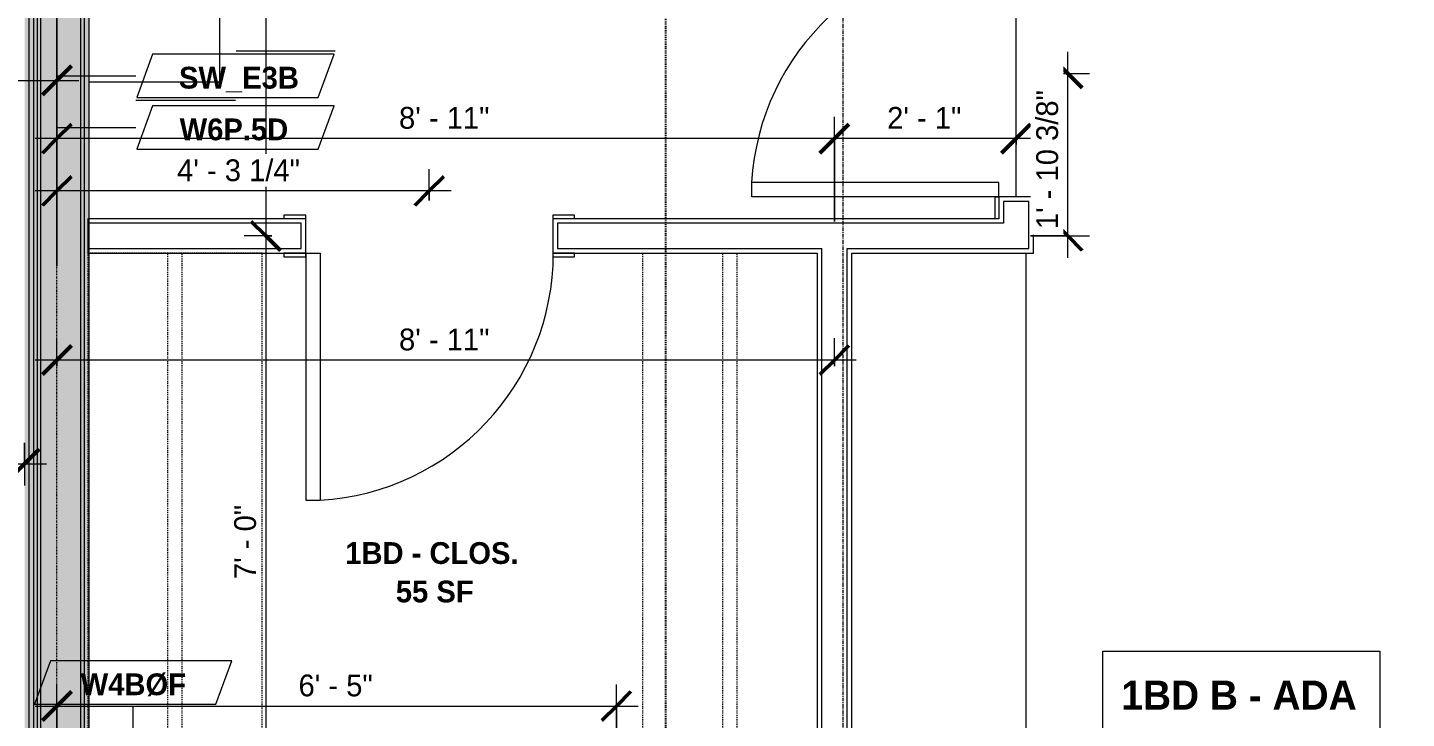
# Model space of a CAD drawing. Header units: inches. Extents: x -4058 to -1781, y 9814 to 12264.
# Drawn here: x -2939.6 to -2749.8, y 11872.3 to 11967.4 of the extents above; entities that cross this region are included whole.
import ezdxf

# ---------------------------------------------------------------- set-up
doc = ezdxf.new("R2010")
doc.units = ezdxf.units.IN
doc.header["$MEASUREMENT"] = 0
for name, pattern in [('Aligning Line 1_8_', [0.25, 0.125, -0.125]), ('Dash', [0.25, 0.125, -0.125]), ('Dash 3_32_', [0.1875, 0.09375, -0.09375]), ('Dash_2_', [0.25, 0.125, -0.125]), ('Grid Line 1_2_', [0.875, 0.5, -0.125, 0.125, -0.125])]:
    doc.linetypes.add(name, pattern=pattern)
for name, color, linetype, lineweight in [('0-1', 7, 'Continuous', 5), ('A-ANNO-DIMS', 211, 'Continuous', 9), ('A-ANNO-DIMS-32', 211, 'Continuous', 9), ('A-AREA-IDEN', 2, 'Continuous', 9), ('A-DETL-1', 90, 'Dash 3_32_', 9), ('A-DOOR-2', 31, 'Continuous', 9), ('A-FLOR-2', 192, 'Continuous', 9), ('A-WALL-1', 7, 'Continuous', 9), ('A-WALL-2', 113, 'Continuous', 9), ('A-WALL-IDEN', 211, 'Continuous', 9), ('G-ANNO-SYMB', 111, 'Aligning Line 1_8_', 9), ('I-FURN', 30, 'Continuous', 9), ('I-WALL-1', 1, 'Continuous', 18), ('I-WALL-2', 10, 'Continuous', 5), ('I-WALL-3', 7, 'Continuous', 9), ('Q-CASE', 31, 'Continuous', 9), ('Q-CASE-HDLN', 31, 'Dash', 9), ('S-GRID-1', 1, 'Grid Line 1_2_', 9)]:
    doc.layers.add(name, color=color, linetype=linetype, lineweight=lineweight)
doc.layers.add('0-4', color=250, linetype='Dash_2_')
doc.styles.add('Century Gothic', font='ufonts.com_century-gothic.ttf', dxfattribs={"height": 3})
doc.styles.add('Century Gothic_B', font='GOTHICB.TTF', dxfattribs={"height": 3})
doc.styles.add('Century Gothic_B_1', font='GOTHICB.TTF', dxfattribs={"height": 4})
doc.dimstyles.new('MARKETING_DIMENSION', dxfattribs={"dimscale": 12, "dimtxt": 3.132505, "dimasz": 0.333333, "dimexe": 0.25, "dimexo": 0.166667, "dimgap": 0.041667, "dimtad": 1, "dimdec": 4, "dimrnd": 0.0625, "dimzin": 3, "dimdsep": 46, "dimlunit": 4, "dimtxsty": 'Century Gothic', "dimblk1": 'OBLIQUE', "dimblk2": 'OBLIQUE', "dimsah": 1, "dimcen": 0.09, "dimdle": 0.25, "dimazin": 0, "dimtfac": 1, "dimtdec": 4, "dimtix": 1, "dimtmove": 0, "dimatfit": 3, "dimfxl": 1, "dimtvp": 1, "dimtfill": 1, "dimfrac": 2, "dimtolj": 1, "dimtzin": 0, "dimarcsym": 2})
doc.dimstyles.new('THE_DIMENSION_STRING_5', dxfattribs={"dimscale": 12, "dimtxt": 3.132505, "dimasz": 0.333333, "dimexe": 0.25, "dimexo": 0.166667, "dimgap": 0.041667, "dimtad": 1, "dimdec": 4, "dimrnd": 0.0625, "dimzin": 3, "dimdsep": 46, "dimlunit": 4, "dimtxsty": 'Century Gothic', "dimblk1": 'OBLIQUE', "dimblk2": 'OBLIQUE', "dimsah": 1, "dimcen": 0.09, "dimdle": 0.25, "dimazin": 0, "dimtfac": 1, "dimtdec": 4, "dimtix": 1, "dimtmove": 0, "dimatfit": 3, "dimfxl": 1, "dimtvp": 1, "dimtfill": 1, "dimfrac": 2, "dimtolj": 1, "dimtzin": 0, "dimarcsym": 2})

# ---------------------------------------------------------------- blocks, each defined once
blk = doc.blocks.new('CTR - 1st Phase - Common Walls_rvt-1-UNITS PLANS - 3RD FLOOR')
at = {"layer": 'I-WALL-1'}
blk.add_hatch(color=256, dxfattribs=at).paths.add_polyline_path([(-2939.34, 11725.36), (-2939.34, 12110.34), (-2939.96, 12110.34), (-2939.96, 11725.36)], flags=0)
at = {"layer": 'I-WALL-2'}
for points in [[(-2938.71, 11724.74), (-2938.71, 12110.34), (-2939.34, 12110.34), (-2939.34, 11724.74)], [(-2938.71, 11724.74), (-2938.21, 11724.74), (-2938.21, 12110.34), (-2938.71, 12110.34), (-2938.71, 11725.36)], [(-2938.21, 11724.74), (-2937.71, 11724.74), (-2937.71, 12110.34), (-2938.21, 12110.34), (-2938.21, 11725.36)], [(-2937.71, 11724.74), (-2932.21, 11724.74), (-2932.21, 12110.34), (-2937.71, 12110.34), (-2937.71, 11725.36)], [(-2932.21, 11724.74), (-2931.71, 11724.74), (-2931.71, 12110.34), (-2932.21, 12110.34), (-2932.21, 11725.36)], [(-2931.09, 11725.36), (-2931.09, 12110.34), (-2931.71, 12110.34), (-2931.71, 11725.36)]]:
    blk.add_hatch(color=256, dxfattribs=at).paths.add_polyline_path(points, flags=0)
at = {"layer": 'A-WALL-1'}
for p, q in [((-2939.34, 11725.36), (-2939.34, 12110.34)), ((-2938.71, 11725.36), (-2938.71, 12110.34)), ((-2938.21, 11725.36), (-2938.21, 12110.34)), ((-2937.71, 11725.36), (-2937.71, 12110.34)), ((-2932.21, 11725.36), (-2932.21, 12110.34)), ((-2931.71, 11725.36), (-2931.71, 12110.34))]:
    blk.add_line(p, q, dxfattribs=at)
at = {"layer": 'I-WALL-3'}
blk.add_line((-2931.09, 11763.86), (-2931.09, 12110.34), dxfattribs=at)
blk = doc.blocks.new('SWING - SINGLE - FLUSH - SWING - FLUSH - 2-10 x 6-8 - PRIVACY-4202132-UNITS PLANS - 3RD FLOOR')
at = {"layer": 'A-DOOR-2'}
for p, q in [((-20, 2.37), (-20, 2.87)), ((-20, 2.87), (-17, 2.87)), ((-17, 2.37), (-20, 2.37)), ((-17, 2.87), (-17, 2.37)), ((17, 2.37), (17, 2.87)), ((17, 2.87), (20, 2.87)), ((20, 2.37), (17, 2.37)), ((20, 2.87), (20, 2.37)), ((-20, -2.38), (-17, -2.38)), ((-20, -2.88), (-20, -2.38)), ((-17, -2.88), (-20, -2.88)), ((-17, -2.38), (-17, -2.88)), ((15, -2.38), (15, -36.38)), ((17, -2.38), (15, -2.38)), ((17, -2.38), (17, -36.38)), ((17, -2.38), (20, -2.38)), ((17, -2.88), (17, -2.38)), ((20, -2.88), (17, -2.88)), ((20, -2.38), (20, -2.88)), ((17, -36.38), (15, -36.38))]:
    blk.add_line(p, q, dxfattribs=at)
blk.add_arc((17, -2.38), 34.07, 180, 266.6343, dxfattribs=at)
blk = doc.blocks.new('OD_CW_Closet - OD_CW_Closet-3890321-UNITS PLANS - 3RD FLOOR')
at = {"layer": 'Q-CASE-HDLN'}
for p, q in [((79.99, 24), (0.74, 24)), ((0.74, 24), (0.74, 0)), ((79.99, 0), (79.99, 24)), ((0.74, 13), (79.99, 13)), ((0.74, 11), (79.99, 11)), ((0.74, 0), (79.99, 0))]:
    blk.add_line(p, q, dxfattribs=at)
blk = doc.blocks.new('SWING - SINGLE - FLUSH - SWING - FLUSH - 2-10 x 6-8 - PRIVACY-4202129-UNITS PLANS - 3RD FLOOR')
at = {"layer": 'A-DOOR-2'}
for p, q in [((15, 2.37), (15, 36.38)), ((17, 36.38), (15, 36.38)), ((17, 2.37), (17, 36.38)), ((-17, 2.87), (-20, 2.87)), ((-20, 2.87), (-20, 2.37)), ((-20, 2.37), (-17, 2.37)), ((-17, 2.37), (-17, 2.87)), ((17, 2.37), (15, 2.37)), ((20, 2.87), (17, 2.87)), ((17, 2.87), (17, 2.37)), ((17, 2.37), (20, 2.37)), ((20, 2.37), (20, 2.87)), ((-17, -2.38), (-20, -2.38)), ((-20, -2.38), (-20, -2.88)), ((-20, -2.88), (-17, -2.88)), ((-17, -2.88), (-17, -2.38)), ((20, -2.38), (17, -2.38)), ((17, -2.38), (17, -2.88)), ((17, -2.88), (20, -2.88)), ((20, -2.88), (20, -2.38))]:
    blk.add_line(p, q, dxfattribs=at)
blk.add_arc((17, 2.37), 34.07, 93.3657, 180, dxfattribs=at)
blk = doc.blocks.new('Table-Night Stand - 18_ x 18_ x 24_-V21-UNITS PLANS - 3RD FLOOR')
at = {"layer": 'I-FURN'}
for p, q in [((0.15, 18), (0.15, 0)), ((0.15, 0), (18.15, 0))]:
    blk.add_line(p, q, dxfattribs=at)
blk = doc.blocks.new('OD_CW_Closet - OD_CW_Closet-3890322-UNITS PLANS - 3RD FLOOR')
at = {"layer": 'Q-CASE-HDLN'}
for p, q in [((0.74, -24), (0.74, 0)), ((0.74, 0), (79.99, 0)), ((79.99, 0), (79.99, -24)), ((0.74, -11), (79.99, -11)), ((0.74, -13), (79.99, -13)), ((79.99, -24), (0.74, -24))]:
    blk.add_line(p, q, dxfattribs=at)
blk = doc.blocks.new('Casework 5 - Casework 1-4243507-UNITS PLANS - 3RD FLOOR')
at = {"layer": 'Q-CASE'}
blk.add_line((-2802.15, 11813.11), (-2802.15, 11936.36), dxfattribs=at)
blk = doc.blocks.new('Wall Tag - Shear Wall-3956451-UNITS PLANS - 3RD FLOOR')
at = {"layer": 'A-WALL-IDEN'}
for p, q in [((-0.3561, 0.0937), (-0.4244, -0.0937)), ((0.4244, 0.0937), (-0.3561, 0.0937)), ((0.4291, 0.1068), (0.0033, 0.1068)), ((0.3561, -0.0937), (0.4244, 0.0937)), ((0, -0.1068), (-0.4291, -0.1068)), ((-0.4244, -0.0937), (0.3561, -0.0937))]:
    blk.add_line(p, q, dxfattribs=at)
blk = doc.blocks.new('Wall Tag - Arch Wall-3956453-UNITS PLANS - 3RD FLOOR')
at = {"layer": 'A-WALL-IDEN'}
for p, q in [((-0.3561, 0.0937), (-0.4244, -0.0937)), ((0.4244, 0.0937), (-0.3561, 0.0937)), ((0.3561, -0.0937), (0.4244, 0.0937)), ((-0.4244, -0.0937), (0.3561, -0.0937))]:
    blk.add_line(p, q, dxfattribs=at)
blk = doc.blocks.new('DIMBLOCK1004-UNITS PLANS - 3RD FLOOR')
at = {"layer": 'A-ANNO-DIMS-32'}
for p, q in [((-2496.63, 12113.34), (-2496.63, 11935.74)), ((-2828.26, 12110.34), (-2493.63, 12110.34)), ((-2496.63, 12110.34), (-2828.26, 12110.34)), ((-2508.1, 11938.74), (-2493.63, 11938.74)), ((-2496.63, 11938.74), (-2508.1, 11938.74))]:
    blk.add_line(p, q, dxfattribs=at)
at = {"layer": 'A-ANNO-DIMS-32', "lineweight": 50}
for p, q in [((-2496.63, 12110.34), (-2498.63, 12112.34)), ((-2496.63, 12110.34), (-2494.63, 12108.34)), ((-2496.63, 11938.74), (-2498.63, 11940.74)), ((-2496.63, 11938.74), (-2494.63, 11936.74))]:
    blk.add_line(p, q, dxfattribs=at)
at = {"layer": 'A-ANNO-DIMS-32', "color": 0, "insert": (-2500.97, 12014.3), "char_height": 3, "width": 24.5827, "attachment_point": 1, "rotation": 90, "line_spacing_factor": 0.984502, "style": 'Century Gothic', "bg_fill": 3, "box_fill_scale": 1.25, "bg_fill_color": 256, "bg_fill_true_color": 13158600, "bg_fill_transparency": 0}
blk.add_mtext('14\' - 3 5/8"', dxfattribs=at)
blk = doc.blocks.new('_Oblique')
at = {"color": 0, "linetype": 'ByBlock', "lineweight": -2}
blk.add_line((-0.5, -0.5), (0.5, 0.5), dxfattribs=at)
blk = doc.blocks.new('DIMBLOCK1245-UNITS PLANS - 3RD FLOOR')
at = {"layer": 'A-ANNO-DIMS-32'}
for p, q in [((-2935.52, 11855.74), (-2935.52, 11876.99)), ((-2858.52, 11856.74), (-2858.52, 11876.99)), ((-2938.52, 11873.99), (-2855.52, 11873.99)), ((-2935.52, 11873.99), (-2935.52, 11855.74)), ((-2858.52, 11873.99), (-2858.52, 11856.74))]:
    blk.add_line(p, q, dxfattribs=at)
at = {"layer": 'A-ANNO-DIMS-32', "lineweight": 50}
for p, q in [((-2935.52, 11873.99), (-2933.52, 11875.99)), ((-2858.52, 11873.99), (-2856.52, 11875.99)), ((-2935.52, 11873.99), (-2937.52, 11871.99)), ((-2858.52, 11873.99), (-2860.52, 11871.99))]:
    blk.add_line(p, q, dxfattribs=at)
at = {"layer": 'A-ANNO-DIMS-32', "color": 0, "insert": (-2902.27, 11878.34), "char_height": 3, "width": 12.5897, "attachment_point": 1, "line_spacing_factor": 0.984502, "style": 'Century Gothic', "bg_fill": 3, "box_fill_scale": 1.25, "bg_fill_color": 256, "bg_fill_true_color": 13158600, "bg_fill_transparency": 0}
blk.add_mtext('6\' - 5"', dxfattribs=at)
blk = doc.blocks.new('DIMBLOCK1293-UNITS PLANS - 3RD FLOOR')
at = {"layer": 'A-ANNO-DIMS-32'}
for p, q in [((-3049.4, 11955.24), (-3049.4, 11963.16)), ((-3049.4, 11960.16), (-2932.52, 11960.16)), ((-3049.4, 11960.16), (-3049.4, 11955.24)), ((-2935.52, 11960.98), (-2935.52, 11957.16)), ((-2935.52, 11960.16), (-2935.52, 11960.98))]:
    blk.add_line(p, q, dxfattribs=at)
at = {"layer": 'A-ANNO-DIMS-32', "lineweight": 50}
for p, q in [((-3049.4, 11960.16), (-3047.4, 11962.16)), ((-2935.52, 11960.16), (-2933.52, 11962.16)), ((-3049.4, 11960.16), (-3051.4, 11958.16)), ((-2935.52, 11960.16), (-2937.52, 11958.16))]:
    blk.add_line(p, q, dxfattribs=at)
at = {"layer": 'A-ANNO-DIMS-32', "color": 0, "insert": (-3001.54, 11964.5), "char_height": 3, "width": 21.7784, "attachment_point": 1, "line_spacing_factor": 0.984502, "style": 'Century Gothic', "bg_fill": 3, "box_fill_scale": 1.25, "bg_fill_color": 256, "bg_fill_true_color": 13158600, "bg_fill_transparency": 0}
blk.add_mtext('9\' - 5 7/8"', dxfattribs=at)
blk = doc.blocks.new('DIMBLOCK1407-UNITS PLANS - 3RD FLOOR')
at = {"layer": 'A-ANNO-DIMS-32'}
for p, q in [((-3046.02, 11911.49), (-3046.02, 11904.36)), ((-3046.02, 11907.36), (-3046.02, 11911.49)), ((-2939.96, 11910.24), (-2939.96, 11904.36)), ((-2939.96, 11907.36), (-2939.96, 11910.24)), ((-3049.02, 11907.36), (-2936.96, 11907.36))]:
    blk.add_line(p, q, dxfattribs=at)
at = {"layer": 'A-ANNO-DIMS-32', "lineweight": 50}
for p, q in [((-3046.02, 11907.36), (-3044.02, 11909.36)), ((-2939.96, 11907.36), (-2937.96, 11909.36)), ((-3046.02, 11907.36), (-3048.02, 11905.36)), ((-2939.96, 11907.36), (-2941.96, 11905.36))]:
    blk.add_line(p, q, dxfattribs=at)
at = {"layer": 'A-ANNO-DIMS-32', "color": 0, "insert": (-3019.32, 11911.71), "char_height": 3, "width": 63.1871, "attachment_point": 1, "line_spacing_factor": 0.984502, "style": 'Century Gothic', "bg_fill": 3, "box_fill_scale": 1.25, "bg_fill_color": 256, "bg_fill_true_color": 13158600, "bg_fill_transparency": 0}
blk.add_mtext('OPEN CLERESTORY ABOVE', dxfattribs=at)
blk = doc.blocks.new('DIMBLOCK1461-UNITS PLANS - 3RD FLOOR')
at = {"layer": 'A-ANNO-DIMS-32'}
for p, q in [((-2906.77, 12113.33), (-2906.77, 11938.74)), ((-2908.52, 12110.33), (-2903.77, 12110.33)), ((-2906.77, 12110.33), (-2908.52, 12110.33)), ((-2905.94, 11938.74), (-2909.77, 11938.74)), ((-2906.77, 11938.74), (-2905.94, 11938.74))]:
    blk.add_line(p, q, dxfattribs=at)
at = {"layer": 'A-ANNO-DIMS-32', "lineweight": 50}
for p, q in [((-2906.77, 12110.33), (-2908.77, 12112.33)), ((-2906.77, 12110.33), (-2904.77, 12108.33)), ((-2906.77, 11938.74), (-2908.77, 11940.74)), ((-2906.77, 11938.74), (-2904.77, 11936.74))]:
    blk.add_line(p, q, dxfattribs=at)
at = {"layer": 'A-ANNO-DIMS-32', "color": 0, "insert": (-2911.12, 12014.29), "char_height": 3, "width": 24.5827, "attachment_point": 1, "rotation": 90, "line_spacing_factor": 0.984502, "style": 'Century Gothic', "bg_fill": 3, "box_fill_scale": 1.25, "bg_fill_color": 256, "bg_fill_true_color": 13158600, "bg_fill_transparency": 0}
blk.add_mtext('14\' - 3 5/8"', dxfattribs=at)
blk = doc.blocks.new('DIMBLOCK1462-UNITS PLANS - 3RD FLOOR')
at = {"layer": 'A-ANNO-DIMS-32', "lineweight": 50}
for p, q in [((-2906.77, 11938.74), (-2908.77, 11940.74)), ((-2906.77, 11938.74), (-2904.77, 11936.74)), ((-2906.77, 11854.74), (-2908.77, 11856.74)), ((-2906.77, 11854.74), (-2904.77, 11852.74))]:
    blk.add_line(p, q, dxfattribs=at)
at = {"layer": 'A-ANNO-DIMS-32'}
for p, q in [((-2905.94, 11938.74), (-2909.77, 11938.74)), ((-2906.77, 11938.74), (-2906.77, 11851.74)), ((-2906.77, 11938.74), (-2905.94, 11938.74)), ((-2905.94, 11854.74), (-2909.77, 11854.74)), ((-2906.77, 11854.74), (-2905.94, 11854.74))]:
    blk.add_line(p, q, dxfattribs=at)
at = {"layer": 'A-ANNO-DIMS-32', "color": 0, "insert": (-2911.12, 11891.49), "char_height": 3, "width": 12.5897, "attachment_point": 1, "rotation": 90, "line_spacing_factor": 0.984502, "style": 'Century Gothic', "bg_fill": 3, "box_fill_scale": 1.25, "bg_fill_color": 256, "bg_fill_true_color": 13158600, "bg_fill_transparency": 0}
blk.add_mtext('7\' - 0"', dxfattribs=at)
blk = doc.blocks.new('DIMBLOCK1463-UNITS PLANS - 3RD FLOOR')
at = {"layer": 'A-ANNO-DIMS-32'}
for p, q in [((-2828.52, 11940.74), (-2828.52, 11955.15)), ((-2803.52, 11951.32), (-2803.52, 11955.15)), ((-2800.52, 11952.15), (-2828.52, 11952.15)), ((-2828.52, 11952.15), (-2828.52, 11940.74)), ((-2803.52, 11952.15), (-2803.52, 11951.32))]:
    blk.add_line(p, q, dxfattribs=at)
at = {"layer": 'A-ANNO-DIMS-32', "lineweight": 50}
for p, q in [((-2828.52, 11952.15), (-2826.52, 11954.15)), ((-2803.52, 11952.15), (-2801.52, 11954.15)), ((-2828.52, 11952.15), (-2830.52, 11950.15)), ((-2803.52, 11952.15), (-2805.52, 11950.15))]:
    blk.add_line(p, q, dxfattribs=at)
at = {"layer": 'A-ANNO-DIMS-32', "color": 0, "insert": (-2821.27, 11956.5), "char_height": 3, "width": 12.5897, "attachment_point": 1, "line_spacing_factor": 0.984502, "style": 'Century Gothic', "bg_fill": 3, "box_fill_scale": 1.25, "bg_fill_color": 256, "bg_fill_true_color": 13158600, "bg_fill_transparency": 0}
blk.add_mtext('2\' - 1"', dxfattribs=at)
blk = doc.blocks.new('DIMBLOCK1464-UNITS PLANS - 3RD FLOOR')
at = {"layer": 'A-ANNO-DIMS-32'}
for p, q in [((-2935.52, 11934.58), (-2935.52, 11955.15)), ((-2828.52, 11940.74), (-2828.52, 11955.15)), ((-2828.52, 11952.15), (-2938.52, 11952.15)), ((-2935.52, 11952.15), (-2935.52, 11934.58)), ((-2828.52, 11952.15), (-2828.52, 11940.74))]:
    blk.add_line(p, q, dxfattribs=at)
at = {"layer": 'A-ANNO-DIMS-32', "lineweight": 50}
for p, q in [((-2935.52, 11952.15), (-2933.52, 11954.15)), ((-2828.52, 11952.15), (-2826.52, 11954.15)), ((-2935.52, 11952.15), (-2937.52, 11950.15)), ((-2828.52, 11952.15), (-2830.52, 11950.15))]:
    blk.add_line(p, q, dxfattribs=at)
at = {"layer": 'A-ANNO-DIMS-32', "color": 0, "insert": (-2888.44, 11956.5), "char_height": 3, "width": 15.394, "attachment_point": 1, "line_spacing_factor": 0.984502, "style": 'Century Gothic', "bg_fill": 3, "box_fill_scale": 1.25, "bg_fill_color": 256, "bg_fill_true_color": 13158600, "bg_fill_transparency": 0}
blk.add_mtext('8\' - 11"', dxfattribs=at)
blk = doc.blocks.new('DIMBLOCK1465-UNITS PLANS - 3RD FLOOR')
at = {"layer": 'A-ANNO-DIMS-32'}
for p, q in [((-2796.41, 11935.74), (-2796.41, 11964.11)), ((-2798.65, 11961.11), (-2793.41, 11961.11)), ((-2796.41, 11961.11), (-2798.65, 11961.11)), ((-2801.52, 11938.74), (-2793.41, 11938.74)), ((-2796.41, 11938.74), (-2801.52, 11938.74))]:
    blk.add_line(p, q, dxfattribs=at)
at = {"layer": 'A-ANNO-DIMS-32', "lineweight": 50}
for p, q in [((-2796.41, 11961.11), (-2798.41, 11963.11)), ((-2796.41, 11961.11), (-2794.41, 11959.11)), ((-2796.41, 11938.74), (-2798.41, 11940.74)), ((-2796.41, 11938.74), (-2794.41, 11936.74))]:
    blk.add_line(p, q, dxfattribs=at)
at = {"layer": 'A-ANNO-DIMS-32', "color": 0, "insert": (-2800.75, 11939.68), "char_height": 3, "width": 24.5827, "attachment_point": 1, "rotation": 90, "line_spacing_factor": 0.984502, "style": 'Century Gothic', "bg_fill": 3, "box_fill_scale": 1.25, "bg_fill_color": 256, "bg_fill_true_color": 13158600, "bg_fill_transparency": 0}
blk.add_mtext('1\' - 10 3/8"', dxfattribs=at)
blk = doc.blocks.new('DIMBLOCK1466-UNITS PLANS - 3RD FLOOR')
at = {"layer": 'A-ANNO-DIMS-32'}
for p, q in [((-2935.52, 11934.58), (-2935.52, 11947.93)), ((-2884.28, 11943.61), (-2884.28, 11947.93)), ((-2881.28, 11944.93), (-2938.52, 11944.93)), ((-2935.52, 11944.93), (-2935.52, 11934.58)), ((-2884.28, 11944.93), (-2884.28, 11943.61))]:
    blk.add_line(p, q, dxfattribs=at)
at = {"layer": 'A-ANNO-DIMS-32', "lineweight": 50}
for p, q in [((-2935.52, 11944.93), (-2933.52, 11946.93)), ((-2884.28, 11944.93), (-2882.28, 11946.93)), ((-2935.52, 11944.93), (-2937.52, 11942.93)), ((-2884.28, 11944.93), (-2886.28, 11942.93))]:
    blk.add_line(p, q, dxfattribs=at)
at = {"layer": 'A-ANNO-DIMS-32', "color": 0, "insert": (-2918.98, 11949.28), "char_height": 3, "width": 21.7784, "attachment_point": 1, "line_spacing_factor": 0.984502, "style": 'Century Gothic', "bg_fill": 3, "box_fill_scale": 1.25, "bg_fill_color": 256, "bg_fill_true_color": 13158600, "bg_fill_transparency": 0}
blk.add_mtext('4\' - 3 1/4"', dxfattribs=at)
blk = doc.blocks.new('DIMBLOCK1467-UNITS PLANS - 3RD FLOOR')
at = {"layer": 'A-ANNO-DIMS-32'}
for p, q in [((-2935.52, 11934.58), (-2935.52, 11998.29)), ((-2803.52, 11996.12), (-2803.52, 11992.29)), ((-2803.52, 11995.29), (-2803.52, 11996.12)), ((-2938.52, 11995.29), (-2800.52, 11995.29)), ((-2935.52, 11995.29), (-2935.52, 11934.58))]:
    blk.add_line(p, q, dxfattribs=at)
at = {"layer": 'A-ANNO-DIMS-32', "lineweight": 50}
for p, q in [((-2935.52, 11995.29), (-2933.52, 11997.29)), ((-2803.52, 11995.29), (-2801.52, 11997.29)), ((-2935.52, 11995.29), (-2937.52, 11993.29)), ((-2803.52, 11995.29), (-2805.52, 11993.29))]:
    blk.add_line(p, q, dxfattribs=at)
at = {"layer": 'A-ANNO-DIMS-32', "color": 0, "insert": (-2875.94, 11999.63), "char_height": 3, "width": 15.394, "attachment_point": 1, "line_spacing_factor": 0.984502, "style": 'Century Gothic', "bg_fill": 3, "box_fill_scale": 1.25, "bg_fill_color": 256, "bg_fill_true_color": 13158600, "bg_fill_transparency": 0}
blk.add_mtext('11\' - 0"', dxfattribs=at)
blk = doc.blocks.new('DIMBLOCK1481-UNITS PLANS - 3RD FLOOR')
at = {"layer": 'A-ANNO-DIMS-32'}
for p, q in [((-2935.52, 11920.81), (-2935.52, 11924.64)), ((-2828.52, 11920.81), (-2828.52, 11924.64)), ((-2825.52, 11921.64), (-2938.52, 11921.64)), ((-2935.52, 11921.64), (-2935.52, 11920.81)), ((-2828.52, 11921.64), (-2828.52, 11920.81))]:
    blk.add_line(p, q, dxfattribs=at)
at = {"layer": 'A-ANNO-DIMS-32', "lineweight": 50}
for p, q in [((-2935.52, 11921.64), (-2933.52, 11923.64)), ((-2828.52, 11921.64), (-2826.52, 11923.64)), ((-2935.52, 11921.64), (-2937.52, 11919.64)), ((-2828.52, 11921.64), (-2830.52, 11919.64))]:
    blk.add_line(p, q, dxfattribs=at)
at = {"layer": 'A-ANNO-DIMS-32', "color": 0, "insert": (-2888.44, 11925.98), "char_height": 3, "width": 15.394, "attachment_point": 1, "line_spacing_factor": 0.984502, "style": 'Century Gothic', "bg_fill": 3, "box_fill_scale": 1.25, "bg_fill_color": 256, "bg_fill_true_color": 13158600, "bg_fill_transparency": 0}
blk.add_mtext('8\' - 11"', dxfattribs=at)

msp = doc.modelspace()

# ---------------------------------------------------------------- linework, layer by layer
at = {"layer": '0-4'}
msp.add_line((-2851.7738, 12122.87704), (-2851.7738, 11241.72163), dxfattribs=at)
at = {"layer": 'A-AREA-IDEN', "flags": 128}
msp.add_lwpolyline([(-2791.60263, 11881.56474), (-2753.47475, 11881.56474), (-2753.47475, 11863.1156), (-2791.60263, 11863.1156)], close=True, dxfattribs=at)
at = {"layer": 'A-DETL-1'}
for p, q in [((-2935.52374, 11725.3644), (-2935.52374, 12079.3644)), ((-2935.52374, 11902.35522), (-2935.52374, 11932.58481))]:
    msp.add_line(p, q, dxfattribs=at)
at = {"layer": 'A-FLOR-2'}
msp.add_line((-2803.52374, 11944.1144), (-2803.52374, 11978.1144), dxfattribs=at)
at = {"layer": 'A-WALL-2'}
for p, q in [((-2805.89874, 11944.1144), (-2805.89874, 11941.1144)), ((-2801.14874, 11944.1144), (-2805.89874, 11944.1144)), ((-2805.27374, 11943.4894), (-2805.27374, 11940.4894)), ((-2801.77374, 11943.4894), (-2805.27374, 11943.4894)), ((-2801.77374, 11936.9894), (-2801.77374, 11943.4894)), ((-2801.14874, 11936.3644), (-2801.14874, 11944.1144)), ((-2901.27833, 11941.1144), (-2931.27374, 11941.1144)), ((-2931.27374, 11941.1144), (-2931.27374, 11936.3644)), ((-2901.27833, 11936.3644), (-2901.27833, 11941.1144)), ((-2805.89874, 11941.1144), (-2867.27833, 11941.1144)), ((-2867.27833, 11941.1144), (-2867.27833, 11936.3644)), ((-2901.90333, 11940.4894), (-2931.27374, 11940.4894)), ((-2901.90333, 11936.9894), (-2901.90333, 11940.4894)), ((-2866.65333, 11940.4894), (-2866.65333, 11936.9894)), ((-2805.27374, 11940.4894), (-2866.65333, 11940.4894)), ((-2931.27374, 11936.9894), (-2901.90333, 11936.9894)), ((-2866.65333, 11936.9894), (-2830.27374, 11936.9894)), ((-2830.27374, 11856.4894), (-2830.27374, 11936.9894)), ((-2826.77374, 11936.9894), (-2801.77374, 11936.9894)), ((-2826.77374, 11856.4894), (-2826.77374, 11936.9894)), ((-2931.27374, 11936.3644), (-2901.27833, 11936.3644)), ((-2867.27833, 11936.3644), (-2830.89874, 11936.3644)), ((-2830.89874, 11936.3644), (-2830.89874, 11857.1144)), ((-2826.14874, 11936.3644), (-2801.14874, 11936.3644)), ((-2826.14874, 11857.1144), (-2826.14874, 11936.3644))]:
    msp.add_line(p, q, dxfattribs=at)
at = {"layer": 'A-WALL-IDEN'}
for p, q in [((-2935.52374, 11960.78425), (-2924.68058, 11960.78425)), ((-2935.52374, 11953.66357), (-2924.68058, 11953.66357)), ((-2925.02446, 11854.7394), (-2925.02446, 11873.82927))]:
    msp.add_line(p, q, dxfattribs=at)
at = {"layer": 'G-ANNO-SYMB'}
msp.add_line((-2851.7738, 12122.87704), (-2851.7738, 11241.72163), dxfattribs=at)

# ---------------------------------------------------------------- block references
at = {"layer": '0-1'}
msp.add_blockref('CTR - 1st Phase - Common Walls_rvt-1-UNITS PLANS - 3RD FLOOR', (0, 0), dxfattribs=at)
at = {"layer": 'A-DOOR-2'}
for name, p, rotation in [('SWING - SINGLE - FLUSH - SWING - FLUSH - 2-10 x 6-8 - PRIVACY-4202132-UNITS PLANS - 3RD FLOOR', (-2803.52374, 11961.1144), 269.999999999952), ('SWING - SINGLE - FLUSH - SWING - FLUSH - 2-10 x 6-8 - PRIVACY-4202129-UNITS PLANS - 3RD FLOOR', (-2884.27833, 11938.7394), 180)]:
    msp.add_blockref(name, p, dxfattribs=dict(at, rotation=rotation))
at = {"layer": 'A-WALL-IDEN', "xscale": 31.99999999999999, "yscale": 31.99999999999999, "zscale": 31.99999999999999}
for name, p in [('Wall Tag - Shear Wall-3956451-UNITS PLANS - 3RD FLOOR', (-2910.94888, 11960.78425)), ('Wall Tag - Arch Wall-3956453-UNITS PLANS - 3RD FLOOR', (-2910.94888, 11953.66357)), ('Wall Tag - Arch Wall-3956453-UNITS PLANS - 3RD FLOOR', (-2925.02446, 11877.24729))]:
    msp.add_blockref(name, p, dxfattribs=at)
at = {"layer": 'I-FURN', "rotation": 89.99999999997145}
msp.add_blockref('Table-Night Stand - 18_ x 18_ x 24_-V21-UNITS PLANS - 3RD FLOOR', (-2913.08624, 11959.81281), dxfattribs=at)
at = {"layer": 'Q-CASE'}
for name, p, rotation in [('OD_CW_Closet - OD_CW_Closet-3890321-UNITS PLANS - 3RD FLOOR', (-2907.27374, 11856.37669), 90.00000000002008), ('OD_CW_Closet - OD_CW_Closet-3890322-UNITS PLANS - 3RD FLOOR', (-2854.89874, 11856.37669), 89.99999999997995)]:
    msp.add_blockref(name, p, dxfattribs=dict(at, rotation=rotation))
msp.add_blockref('Casework 5 - Casework 1-4243507-UNITS PLANS - 3RD FLOOR', (0, 0), dxfattribs=at)

# ---------------------------------------------------------------- texts
at = {"layer": 'A-AREA-IDEN', "attachment_point": 1}
for s, insert, char_height, width, style in [('1BD - CLOS.', (-2895.84044, 11896.57305), 3, 29.29, 'Century Gothic_B'), ('55 SF', (-2888.87981, 11891.27591), 3, 12.423, 'Century Gothic_B'), ('1BD B - ADA', (-2789.04263, 11877.50474), 4, 39.895, 'Century Gothic_B_1')]:
    msp.add_mtext(s, dxfattribs=dict(at, insert=insert, char_height=char_height, width=width, style=style))
at = {"layer": 'A-WALL-IDEN', "char_height": 3, "attachment_point": 1, "style": 'Century Gothic_B'}
for s, insert, width in [('SW_E3B', (-2918.71283, 11962.03178), 18.685), ('W6P.5D', (-2918.62464, 11954.9111), 18.483), ('W4BØF', (-2932.24038, 11878.49482), 17.372)]:
    msp.add_mtext(s, dxfattribs=dict(at, insert=insert, width=width))

# ---------------------------------------------------------------- next in the draw order: dimensions: what is measured, and where the dimension line sits
at = {"layer": 'A-ANNO-DIMS'}
for base, p1, p2, angle, dimstyle, override, picture, middle in [((-2906.77269, 11938.7394), (-2906.52374, 12110.33481), (-2903.94426, 11938.7394), 90, 'MARKETING_DIMENSION', {"dimpost": '<>', "dimfxl": 171.614797}, 'DIMBLOCK1461-UNITS PLANS - 3RD FLOOR', (-2909.01436, 12024.5371)), ((-2496.62644, 11938.7394), (-2826.26049, 12110.3394), (-2506.10317, 11938.7394), 90, 'MARKETING_DIMENSION', {"dimpost": '<>', "dimfxl": 363.245466}, 'DIMBLOCK1004-UNITS PLANS - 3RD FLOOR', (-2498.86811, 12024.5394)), ((-2935.52374, 11960.1563), (-3049.39874, 11953.23871), (-2935.52374, 11962.98473), 0, 'THE_DIMENSION_STRING_5', {"dimpost": '<>', "dimfxl": 114.291296}, 'DIMBLOCK1293-UNITS PLANS - 3RD FLOOR', (-2992.46124, 11962.39797))]:
    dim = msp.add_linear_dim(base=base, p1=p1, p2=p2, angle=angle, dimstyle=dimstyle, override=override, dxfattribs=at)
    dim.commit()
    dim.dimension.update_dxf_attribs({"geometry": picture, "text_midpoint": middle})
dim = msp.add_linear_dim(base=(-2939.96124, 11907.36219), p1=(-3046.02374, 11913.4894), p2=(-2939.96124, 11912.2394), text='OPEN CLERESTORY ABOVE', dimstyle='MARKETING_DIMENSION', override={"dimpost": '<>', "dimfxl": 106.069866}, dxfattribs=at)
dim.commit()
dim.dimension.update_dxf_attribs({"geometry": 'DIMBLOCK1407-UNITS PLANS - 3RD FLOOR', "text_midpoint": (-2992.99249, 11909.43764)})
dim = msp.add_linear_dim(base=(-2858.52374, 11873.99108), p1=(-2935.52374, 11853.7394), p2=(-2858.52374, 11854.7394), dimstyle='MARKETING_DIMENSION', override={"dimpost": '<>', "dimfxl": 77.006493}, dxfattribs=at)
dim.commit()
dim.dimension.update_dxf_attribs({"geometry": 'DIMBLOCK1245-UNITS PLANS - 3RD FLOOR', "text_midpoint": (-2897.02374, 11876.06654)})

# ---------------------------------------------------------------- next in the draw order: linework, layer by layer
at = {"layer": 'S-GRID-1'}
msp.add_line((-2827.32374, 9814.0266), (-2827.32374, 12247.50061), dxfattribs=at)

# ---------------------------------------------------------------- next in the draw order: dimensions: what is measured, and where the dimension line sits
at = {"layer": 'A-ANNO-DIMS'}
dim = msp.add_linear_dim(base=(-2906.77269, 11854.7394), p1=(-2903.94426, 11938.7394), p2=(-2903.94426, 11854.7394), angle=90, dimstyle='MARKETING_DIMENSION', override={"dimpost": '<>', "dimfxl": 84}, dxfattribs=at)
dim.commit()
dim.dimension.update_dxf_attribs({"geometry": 'DIMBLOCK1462-UNITS PLANS - 3RD FLOOR', "text_midpoint": (-2908.84814, 11896.7394)})

# ---------------------------------------------------------------- next in the draw order: dimensions: what is measured, and where the dimension line sits
for base, p1, p2, dimstyle, override, picture, middle in [((-2828.52374, 11952.15171), (-2803.52374, 11949.32328), (-2828.52374, 11938.7394), 'THE_DIMENSION_STRING_5', {"dimpost": '<>', "dimfxl": 27.148088}, 'DIMBLOCK1463-UNITS PLANS - 3RD FLOOR', (-2816.02374, 11954.18944)), ((-2935.52374, 11921.63503), (-2828.52374, 11918.80661), (-2935.52374, 11918.80661), 'MARKETING_DIMENSION', {"dimpost": '<>', "dimfxl": 107}, 'DIMBLOCK1481-UNITS PLANS - 3RD FLOOR', (-2882.02374, 11923.71049))]:
    dim = msp.add_linear_dim(base=base, p1=p1, p2=p2, dimstyle=dimstyle, override=override, dxfattribs=at)
    dim.commit()
    dim.dimension.update_dxf_attribs({"geometry": picture, "text_midpoint": middle})

# ---------------------------------------------------------------- next in the draw order: dimensions: what is measured, and where the dimension line sits
for base, p1, p2, angle, override, picture, middle in [((-2796.40837, 11961.1144), (-2803.52374, 11938.7394), (-2800.64874, 11961.1144), 90, {"dimpost": '<>', "dimfxl": 22.558951}, 'DIMBLOCK1465-UNITS PLANS - 3RD FLOOR', (-2798.65004, 11949.9269)), ((-2935.52374, 11952.15171), (-2828.52374, 11938.7394), (-2935.52374, 11932.58481), 0, {"dimpost": '<>', "dimfxl": 107.176858}, 'DIMBLOCK1464-UNITS PLANS - 3RD FLOOR', (-2882.02374, 11954.22717))]:
    dim = msp.add_linear_dim(base=base, p1=p1, p2=p2, angle=angle, dimstyle='THE_DIMENSION_STRING_5', override=override, dxfattribs=at)
    dim.commit()
    dim.dimension.update_dxf_attribs({"geometry": picture, "text_midpoint": middle})

# ---------------------------------------------------------------- next in the draw order: dimensions: what is measured, and where the dimension line sits
dim = msp.add_linear_dim(base=(-2935.52374, 11944.9336), p1=(-2884.27833, 11941.6144), p2=(-2935.52374, 11932.58481), dimstyle='THE_DIMENSION_STRING_5', override={"dimpost": '<>', "dimfxl": 52.034849}, dxfattribs=at)
dim.commit()
dim.dimension.update_dxf_attribs({"geometry": 'DIMBLOCK1466-UNITS PLANS - 3RD FLOOR', "text_midpoint": (-2909.90103, 11947.17527)})

# ---------------------------------------------------------------- next in the draw order: dimensions: what is measured, and where the dimension line sits
dim = msp.add_linear_dim(base=(-2803.52374, 11995.28793), p1=(-2935.52374, 11932.58481), p2=(-2803.52374, 11998.11636), dimstyle='MARKETING_DIMENSION', override={"dimpost": '<>', "dimfxl": 147.371586}, dxfattribs=at)
dim.commit()
dim.dimension.update_dxf_attribs({"geometry": 'DIMBLOCK1467-UNITS PLANS - 3RD FLOOR', "text_midpoint": (-2869.52374, 11997.36339)})

doc.saveas('drawing.dxf')
